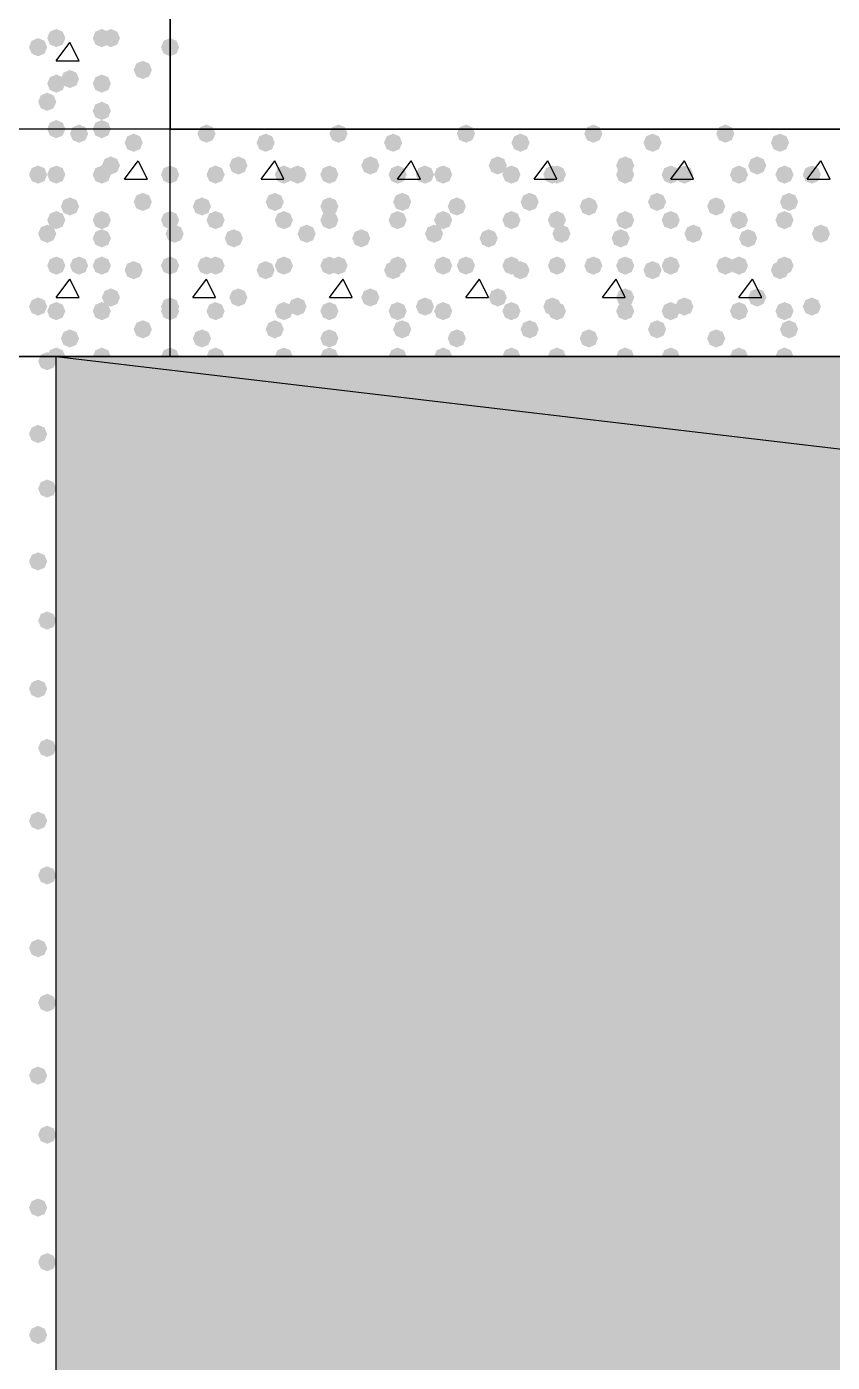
# Model space of a CAD drawing. Header units: millimetres. Extents: x 0 to 420, y 0 to 297.
# Drawn here: x 39.43 to 46.93, y 117.56 to 129.98 of the extents above; entities that cross this region are included whole.
import ezdxf

# ---------------------------------------------------------------- set-up
doc = ezdxf.new("R2010")
doc.units = ezdxf.units.MM
doc.layers.get('0').update_dxf_attribs({"linetype": 'CONTINUOUS'})

msp = doc.modelspace()

# ---------------------------------------------------------------- hatches: boundary and pattern name
at = {"true_color": 0x000008}
for points in [[(39.624, 129.794), (39.599129, 129.734204), (39.539333, 129.709333), (39.479538, 129.734204), (39.454667, 129.794), (39.479537, 129.853796), (39.539333, 129.878667), (39.599129, 129.853796)], [(39.793333, 129.878667), (39.768463, 129.818871), (39.708667, 129.794), (39.648871, 129.818871), (39.624, 129.878667), (39.648871, 129.938462), (39.708667, 129.963333), (39.768462, 129.938463)], [(40.216667, 129.878667), (40.191796, 129.818871), (40.132, 129.794), (40.072204, 129.818871), (40.047333, 129.878667), (40.072204, 129.938462), (40.132, 129.963333), (40.191796, 129.938463)], [(40.301333, 129.878667), (40.276463, 129.818871), (40.216667, 129.794), (40.156871, 129.818871), (40.132, 129.878667), (40.156871, 129.938462), (40.216667, 129.963333), (40.276462, 129.938463)], [(40.851667, 129.794), (40.826796, 129.734204), (40.767, 129.709333), (40.707204, 129.734204), (40.682333, 129.794), (40.707204, 129.853796), (40.767, 129.878667), (40.826796, 129.853796)], [(40.597667, 129.582333), (40.572796, 129.522538), (40.513, 129.497667), (40.453204, 129.522538), (40.428333, 129.582333), (40.453204, 129.642129), (40.513, 129.667), (40.572796, 129.642129)], [(39.793333, 129.455333), (39.768463, 129.395537), (39.708667, 129.370667), (39.648871, 129.395537), (39.624, 129.455333), (39.648871, 129.515129), (39.708667, 129.54), (39.768462, 129.515129)], [(39.920333, 129.497667), (39.895463, 129.437871), (39.835667, 129.413), (39.775871, 129.437871), (39.751, 129.497667), (39.775871, 129.557462), (39.835667, 129.582333), (39.895462, 129.557463)], [(40.216667, 129.455333), (40.191796, 129.395537), (40.132, 129.370667), (40.072204, 129.395537), (40.047333, 129.455333), (40.072204, 129.515129), (40.132, 129.54), (40.191796, 129.515129)], [(39.708667, 129.286), (39.683796, 129.226204), (39.624, 129.201333), (39.564204, 129.226204), (39.539333, 129.286), (39.564204, 129.345796), (39.624, 129.370667), (39.683796, 129.345796)], [(40.216667, 129.201333), (40.191796, 129.141537), (40.132, 129.116667), (40.072204, 129.141537), (40.047333, 129.201333), (40.072204, 129.261129), (40.132, 129.286), (40.191796, 129.261129)], [(39.793333, 129.032), (39.768463, 128.972204), (39.708667, 128.947333), (39.648871, 128.972204), (39.624, 129.032), (39.648871, 129.091796), (39.708667, 129.116667), (39.768462, 129.091796)], [(40.216667, 129.032), (40.191796, 128.972204), (40.132, 128.947333), (40.072204, 128.972204), (40.047333, 129.032), (40.072204, 129.091796), (40.132, 129.116667), (40.191796, 129.091796)], [(41.190333, 128.989667), (41.165463, 128.929871), (41.105667, 128.905), (41.045871, 128.929871), (41.021, 128.989667), (41.045871, 129.049462), (41.105667, 129.074333), (41.165462, 129.049463)], [(41.740667, 128.905), (41.715796, 128.845204), (41.656, 128.820333), (41.596204, 128.845204), (41.571333, 128.905), (41.596204, 128.964796), (41.656, 128.989667), (41.715796, 128.964796)], [(42.418, 128.989667), (42.393129, 128.929871), (42.333333, 128.905), (42.273537, 128.929871), (42.248667, 128.989667), (42.273537, 129.049462), (42.333333, 129.074333), (42.393129, 129.049463)], [(42.926, 128.905), (42.901129, 128.845204), (42.841333, 128.820333), (42.781537, 128.845204), (42.756667, 128.905), (42.781537, 128.964796), (42.841333, 128.989667), (42.901129, 128.964796)], [(43.603333, 128.989667), (43.578463, 128.929871), (43.518667, 128.905), (43.458871, 128.929871), (43.434, 128.989667), (43.458871, 129.049462), (43.518667, 129.074333), (43.578462, 129.049463)], [(44.111333, 128.905), (44.086462, 128.845204), (44.026667, 128.820333), (43.966871, 128.845204), (43.942, 128.905), (43.966871, 128.964796), (44.026667, 128.989667), (44.086462, 128.964796)], [(44.788667, 128.989667), (44.763796, 128.929871), (44.704, 128.905), (44.644204, 128.929871), (44.619333, 128.989667), (44.644204, 129.049462), (44.704, 129.074333), (44.763796, 129.049463)], [(45.339, 128.905), (45.314129, 128.845204), (45.254333, 128.820333), (45.194538, 128.845204), (45.169667, 128.905), (45.194537, 128.964796), (45.254333, 128.989667), (45.314129, 128.964796)], [(46.016333, 128.989667), (45.991462, 128.929871), (45.931667, 128.905), (45.871871, 128.929871), (45.847, 128.989667), (45.871871, 129.049462), (45.931667, 129.074333), (45.991462, 129.049463)], [(46.524333, 128.905), (46.499462, 128.845204), (46.439667, 128.820333), (46.379871, 128.845204), (46.355, 128.905), (46.379871, 128.964796), (46.439667, 128.989667), (46.499462, 128.964796)], [(41.486667, 128.693333), (41.461796, 128.633537), (41.402, 128.608667), (41.342204, 128.633537), (41.317333, 128.693333), (41.342204, 128.753129), (41.402, 128.778), (41.461796, 128.753129)], [(42.714333, 128.693333), (42.689462, 128.633537), (42.629667, 128.608667), (42.569871, 128.633537), (42.545, 128.693333), (42.569871, 128.753129), (42.629667, 128.778), (42.689462, 128.753129)], [(43.899667, 128.693333), (43.874796, 128.633537), (43.815, 128.608667), (43.755204, 128.633537), (43.730333, 128.693333), (43.755204, 128.753129), (43.815, 128.778), (43.874796, 128.753129)], [(45.085, 128.693333), (45.060129, 128.633537), (45.000333, 128.608667), (44.940538, 128.633537), (44.915667, 128.693333), (44.940537, 128.753129), (45.000333, 128.778), (45.060129, 128.753129)], [(46.312667, 128.693333), (46.287796, 128.633537), (46.228, 128.608667), (46.168204, 128.633537), (46.143333, 128.693333), (46.168204, 128.753129), (46.228, 128.778), (46.287796, 128.753129)], [(40.851667, 128.608667), (40.826796, 128.548871), (40.767, 128.524), (40.707204, 128.548871), (40.682333, 128.608667), (40.707204, 128.668462), (40.767, 128.693333), (40.826796, 128.668463)], [(41.275, 128.608667), (41.250129, 128.548871), (41.190333, 128.524), (41.130538, 128.548871), (41.105667, 128.608667), (41.130537, 128.668462), (41.190333, 128.693333), (41.250129, 128.668463)], [(41.91, 128.608667), (41.885129, 128.548871), (41.825333, 128.524), (41.765538, 128.548871), (41.740667, 128.608667), (41.765537, 128.668462), (41.825333, 128.693333), (41.885129, 128.668463)], [(42.037, 128.608667), (42.012129, 128.548871), (41.952333, 128.524), (41.892538, 128.548871), (41.867667, 128.608667), (41.892537, 128.668462), (41.952333, 128.693333), (42.012129, 128.668463)], [(42.333333, 128.608667), (42.308463, 128.548871), (42.248667, 128.524), (42.188871, 128.548871), (42.164, 128.608667), (42.188871, 128.668462), (42.248667, 128.693333), (42.308462, 128.668463)], [(42.968333, 128.608667), (42.943463, 128.548871), (42.883667, 128.524), (42.823871, 128.548871), (42.799, 128.608667), (42.823871, 128.668462), (42.883667, 128.693333), (42.943462, 128.668463)], [(43.222333, 128.608667), (43.197463, 128.548871), (43.137667, 128.524), (43.077871, 128.548871), (43.053, 128.608667), (43.077871, 128.668462), (43.137667, 128.693333), (43.197462, 128.668463)], [(43.391667, 128.608667), (43.366796, 128.548871), (43.307, 128.524), (43.247204, 128.548871), (43.222333, 128.608667), (43.247204, 128.668462), (43.307, 128.693333), (43.366796, 128.668463)], [(44.026667, 128.608667), (44.001796, 128.548871), (43.942, 128.524), (43.882204, 128.548871), (43.857333, 128.608667), (43.882204, 128.668462), (43.942, 128.693333), (44.001796, 128.668463)], [(44.407667, 128.608667), (44.382796, 128.548871), (44.323, 128.524), (44.263204, 128.548871), (44.238333, 128.608667), (44.263204, 128.668462), (44.323, 128.693333), (44.382796, 128.668463)], [(44.45, 128.608667), (44.425129, 128.548871), (44.365333, 128.524), (44.305538, 128.548871), (44.280667, 128.608667), (44.305537, 128.668462), (44.365333, 128.693333), (44.425129, 128.668463)], [(45.085, 128.608667), (45.060129, 128.548871), (45.000333, 128.524), (44.940538, 128.548871), (44.915667, 128.608667), (44.940537, 128.668462), (45.000333, 128.693333), (45.060129, 128.668463)], [(45.508333, 128.608667), (45.483463, 128.548871), (45.423667, 128.524), (45.363871, 128.548871), (45.339, 128.608667), (45.363871, 128.668462), (45.423667, 128.693333), (45.483462, 128.668463)], [(45.635333, 128.608667), (45.610463, 128.548871), (45.550667, 128.524), (45.490871, 128.548871), (45.466, 128.608667), (45.490871, 128.668462), (45.550667, 128.693333), (45.610462, 128.668463)], [(46.143333, 128.608667), (46.118463, 128.548871), (46.058667, 128.524), (45.998871, 128.548871), (45.974, 128.608667), (45.998871, 128.668462), (46.058667, 128.693333), (46.118462, 128.668463)], [(46.566667, 128.608667), (46.541796, 128.548871), (46.482, 128.524), (46.422204, 128.548871), (46.397333, 128.608667), (46.422204, 128.668462), (46.482, 128.693333), (46.541796, 128.668463)], [(46.820667, 128.608667), (46.795796, 128.548871), (46.736, 128.524), (46.676204, 128.548871), (46.651333, 128.608667), (46.676204, 128.668462), (46.736, 128.693333), (46.795796, 128.668463)], [(41.148, 128.312333), (41.123129, 128.252537), (41.063333, 128.227667), (41.003538, 128.252537), (40.978667, 128.312333), (41.003537, 128.372129), (41.063333, 128.397), (41.123129, 128.372129)], [(41.825333, 128.354667), (41.800463, 128.294871), (41.740667, 128.27), (41.680871, 128.294871), (41.656, 128.354667), (41.680871, 128.414462), (41.740667, 128.439333), (41.800462, 128.414463)], [(42.333333, 128.312333), (42.308463, 128.252537), (42.248667, 128.227667), (42.188871, 128.252537), (42.164, 128.312333), (42.188871, 128.372129), (42.248667, 128.397), (42.308462, 128.372129)], [(43.010667, 128.354667), (42.985796, 128.294871), (42.926, 128.27), (42.866204, 128.294871), (42.841333, 128.354667), (42.866204, 128.414462), (42.926, 128.439333), (42.985796, 128.414463)], [(43.518667, 128.312333), (43.493796, 128.252537), (43.434, 128.227667), (43.374204, 128.252537), (43.349333, 128.312333), (43.374204, 128.372129), (43.434, 128.397), (43.493796, 128.372129)], [(44.196, 128.354667), (44.171129, 128.294871), (44.111333, 128.27), (44.051537, 128.294871), (44.026667, 128.354667), (44.051537, 128.414462), (44.111333, 128.439333), (44.171129, 128.414463)], [(44.746333, 128.312333), (44.721462, 128.252537), (44.661667, 128.227667), (44.601871, 128.252537), (44.577, 128.312333), (44.601871, 128.372129), (44.661667, 128.397), (44.721462, 128.372129)], [(45.381333, 128.354667), (45.356462, 128.294871), (45.296667, 128.27), (45.236871, 128.294871), (45.212, 128.354667), (45.236871, 128.414462), (45.296667, 128.439333), (45.356462, 128.414463)], [(45.931667, 128.312333), (45.906796, 128.252537), (45.847, 128.227667), (45.787204, 128.252537), (45.762333, 128.312333), (45.787204, 128.372129), (45.847, 128.397), (45.906796, 128.372129)], [(46.609, 128.354667), (46.584129, 128.294871), (46.524333, 128.27), (46.464538, 128.294871), (46.439667, 128.354667), (46.464537, 128.414462), (46.524333, 128.439333), (46.584129, 128.414463)], [(40.851667, 128.185333), (40.826796, 128.125538), (40.767, 128.100667), (40.707204, 128.125538), (40.682333, 128.185333), (40.707204, 128.245129), (40.767, 128.27), (40.826796, 128.245129)], [(41.275, 128.185333), (41.250129, 128.125538), (41.190333, 128.100667), (41.130538, 128.125538), (41.105667, 128.185333), (41.130537, 128.245129), (41.190333, 128.27), (41.250129, 128.245129)], [(41.91, 128.185333), (41.885129, 128.125538), (41.825333, 128.100667), (41.765538, 128.125538), (41.740667, 128.185333), (41.765537, 128.245129), (41.825333, 128.27), (41.885129, 128.245129)], [(42.333333, 128.185333), (42.308463, 128.125538), (42.248667, 128.100667), (42.188871, 128.125538), (42.164, 128.185333), (42.188871, 128.245129), (42.248667, 128.27), (42.308462, 128.245129)], [(42.968333, 128.185333), (42.943463, 128.125538), (42.883667, 128.100667), (42.823871, 128.125538), (42.799, 128.185333), (42.823871, 128.245129), (42.883667, 128.27), (42.943462, 128.245129)], [(43.391667, 128.185333), (43.366796, 128.125538), (43.307, 128.100667), (43.247204, 128.125538), (43.222333, 128.185333), (43.247204, 128.245129), (43.307, 128.27), (43.366796, 128.245129)], [(44.026667, 128.185333), (44.001796, 128.125538), (43.942, 128.100667), (43.882204, 128.125538), (43.857333, 128.185333), (43.882204, 128.245129), (43.942, 128.27), (44.001796, 128.245129)], [(44.45, 128.185333), (44.425129, 128.125538), (44.365333, 128.100667), (44.305538, 128.125538), (44.280667, 128.185333), (44.305537, 128.245129), (44.365333, 128.27), (44.425129, 128.245129)], [(45.085, 128.185333), (45.060129, 128.125538), (45.000333, 128.100667), (44.940538, 128.125538), (44.915667, 128.185333), (44.940537, 128.245129), (45.000333, 128.27), (45.060129, 128.245129)], [(45.508333, 128.185333), (45.483463, 128.125538), (45.423667, 128.100667), (45.363871, 128.125538), (45.339, 128.185333), (45.363871, 128.245129), (45.423667, 128.27), (45.483462, 128.245129)], [(46.143333, 128.185333), (46.118463, 128.125538), (46.058667, 128.100667), (45.998871, 128.125538), (45.974, 128.185333), (45.998871, 128.245129), (46.058667, 128.27), (46.118462, 128.245129)], [(46.566667, 128.185333), (46.541796, 128.125538), (46.482, 128.100667), (46.422204, 128.125538), (46.397333, 128.185333), (46.422204, 128.245129), (46.482, 128.27), (46.541796, 128.245129)], [(40.894, 128.058333), (40.869129, 127.998538), (40.809333, 127.973667), (40.749538, 127.998538), (40.724667, 128.058333), (40.749537, 128.118129), (40.809333, 128.143), (40.869129, 128.118129)], [(41.444333, 128.016), (41.419462, 127.956204), (41.359667, 127.931333), (41.299871, 127.956204), (41.275, 128.016), (41.299871, 128.075796), (41.359667, 128.100667), (41.419462, 128.075796)], [(42.121667, 128.058333), (42.096796, 127.998538), (42.037, 127.973667), (41.977204, 127.998538), (41.952333, 128.058333), (41.977204, 128.118129), (42.037, 128.143), (42.096796, 128.118129)], [(42.629667, 128.016), (42.604796, 127.956204), (42.545, 127.931333), (42.485204, 127.956204), (42.460333, 128.016), (42.485204, 128.075796), (42.545, 128.100667), (42.604796, 128.075796)], [(43.307, 128.058333), (43.282129, 127.998538), (43.222333, 127.973667), (43.162538, 127.998538), (43.137667, 128.058333), (43.162537, 128.118129), (43.222333, 128.143), (43.282129, 128.118129)], [(43.815, 128.016), (43.790129, 127.956204), (43.730333, 127.931333), (43.670538, 127.956204), (43.645667, 128.016), (43.670537, 128.075796), (43.730333, 128.100667), (43.790129, 128.075796)], [(44.492333, 128.058333), (44.467463, 127.998538), (44.407667, 127.973667), (44.347871, 127.998538), (44.323, 128.058333), (44.347871, 128.118129), (44.407667, 128.143), (44.467462, 128.118129)], [(45.042667, 128.016), (45.017796, 127.956204), (44.958, 127.931333), (44.898204, 127.956204), (44.873333, 128.016), (44.898204, 128.075796), (44.958, 128.100667), (45.017796, 128.075796)], [(45.72, 128.058333), (45.695129, 127.998538), (45.635333, 127.973667), (45.575538, 127.998538), (45.550667, 128.058333), (45.575537, 128.118129), (45.635333, 128.143), (45.695129, 128.118129)], [(46.228, 128.016), (46.203129, 127.956204), (46.143333, 127.931333), (46.083537, 127.956204), (46.058667, 128.016), (46.083537, 128.075796), (46.143333, 128.100667), (46.203129, 128.075796)], [(46.905333, 128.058333), (46.880463, 127.998538), (46.820667, 127.973667), (46.760871, 127.998538), (46.736, 128.058333), (46.760871, 128.118129), (46.820667, 128.143), (46.880462, 128.118129)], [(40.851667, 127.762), (40.826796, 127.702204), (40.767, 127.677333), (40.707204, 127.702204), (40.682333, 127.762), (40.707204, 127.821796), (40.767, 127.846667), (40.826796, 127.821796)], [(41.190333, 127.762), (41.165463, 127.702204), (41.105667, 127.677333), (41.045871, 127.702204), (41.021, 127.762), (41.045871, 127.821796), (41.105667, 127.846667), (41.165462, 127.821796)], [(41.275, 127.762), (41.250129, 127.702204), (41.190333, 127.677333), (41.130538, 127.702204), (41.105667, 127.762), (41.130537, 127.821796), (41.190333, 127.846667), (41.250129, 127.821796)], [(41.740667, 127.719667), (41.715796, 127.659871), (41.656, 127.635), (41.596204, 127.659871), (41.571333, 127.719667), (41.596204, 127.779462), (41.656, 127.804333), (41.715796, 127.779463)], [(41.91, 127.762), (41.885129, 127.702204), (41.825333, 127.677333), (41.765538, 127.702204), (41.740667, 127.762), (41.765537, 127.821796), (41.825333, 127.846667), (41.885129, 127.821796)], [(42.333333, 127.762), (42.308463, 127.702204), (42.248667, 127.677333), (42.188871, 127.702204), (42.164, 127.762), (42.188871, 127.821796), (42.248667, 127.846667), (42.308462, 127.821796)], [(42.418, 127.762), (42.393129, 127.702204), (42.333333, 127.677333), (42.273537, 127.702204), (42.248667, 127.762), (42.273537, 127.821796), (42.333333, 127.846667), (42.393129, 127.821796)], [(42.926, 127.719667), (42.901129, 127.659871), (42.841333, 127.635), (42.781537, 127.659871), (42.756667, 127.719667), (42.781537, 127.779462), (42.841333, 127.804333), (42.901129, 127.779463)], [(42.968333, 127.762), (42.943463, 127.702204), (42.883667, 127.677333), (42.823871, 127.702204), (42.799, 127.762), (42.823871, 127.821796), (42.883667, 127.846667), (42.943462, 127.821796)], [(43.391667, 127.762), (43.366796, 127.702204), (43.307, 127.677333), (43.247204, 127.702204), (43.222333, 127.762), (43.247204, 127.821796), (43.307, 127.846667), (43.366796, 127.821796)], [(43.603333, 127.762), (43.578463, 127.702204), (43.518667, 127.677333), (43.458871, 127.702204), (43.434, 127.762), (43.458871, 127.821796), (43.518667, 127.846667), (43.578462, 127.821796)], [(44.026667, 127.762), (44.001796, 127.702204), (43.942, 127.677333), (43.882204, 127.702204), (43.857333, 127.762), (43.882204, 127.821796), (43.942, 127.846667), (44.001796, 127.821796)], [(44.111333, 127.719667), (44.086462, 127.659871), (44.026667, 127.635), (43.966871, 127.659871), (43.942, 127.719667), (43.966871, 127.779462), (44.026667, 127.804333), (44.086462, 127.779463)], [(44.45, 127.762), (44.425129, 127.702204), (44.365333, 127.677333), (44.305538, 127.702204), (44.280667, 127.762), (44.305537, 127.821796), (44.365333, 127.846667), (44.425129, 127.821796)], [(44.788667, 127.762), (44.763796, 127.702204), (44.704, 127.677333), (44.644204, 127.702204), (44.619333, 127.762), (44.644204, 127.821796), (44.704, 127.846667), (44.763796, 127.821796)], [(45.085, 127.762), (45.060129, 127.702204), (45.000333, 127.677333), (44.940538, 127.702204), (44.915667, 127.762), (44.940537, 127.821796), (45.000333, 127.846667), (45.060129, 127.821796)], [(45.339, 127.719667), (45.314129, 127.659871), (45.254333, 127.635), (45.194538, 127.659871), (45.169667, 127.719667), (45.194537, 127.779462), (45.254333, 127.804333), (45.314129, 127.779463)], [(45.508333, 127.762), (45.483463, 127.702204), (45.423667, 127.677333), (45.363871, 127.702204), (45.339, 127.762), (45.363871, 127.821796), (45.423667, 127.846667), (45.483462, 127.821796)], [(46.016333, 127.762), (45.991462, 127.702204), (45.931667, 127.677333), (45.871871, 127.702204), (45.847, 127.762), (45.871871, 127.821796), (45.931667, 127.846667), (45.991462, 127.821796)], [(46.143333, 127.762), (46.118463, 127.702204), (46.058667, 127.677333), (45.998871, 127.702204), (45.974, 127.762), (45.998871, 127.821796), (46.058667, 127.846667), (46.118462, 127.821796)], [(46.524333, 127.719667), (46.499462, 127.659871), (46.439667, 127.635), (46.379871, 127.659871), (46.355, 127.719667), (46.379871, 127.779462), (46.439667, 127.804333), (46.499462, 127.779463)], [(46.566667, 127.762), (46.541796, 127.702204), (46.482, 127.677333), (46.422204, 127.702204), (46.397333, 127.762), (46.422204, 127.821796), (46.482, 127.846667), (46.541796, 127.821796)], [(41.486667, 127.465667), (41.461796, 127.405871), (41.402, 127.381), (41.342204, 127.405871), (41.317333, 127.465667), (41.342204, 127.525462), (41.402, 127.550333), (41.461796, 127.525463)], [(42.714333, 127.465667), (42.689462, 127.405871), (42.629667, 127.381), (42.569871, 127.405871), (42.545, 127.465667), (42.569871, 127.525462), (42.629667, 127.550333), (42.689462, 127.525463)], [(43.899667, 127.465667), (43.874796, 127.405871), (43.815, 127.381), (43.755204, 127.405871), (43.730333, 127.465667), (43.755204, 127.525462), (43.815, 127.550333), (43.874796, 127.525463)], [(45.085, 127.465667), (45.060129, 127.405871), (45.000333, 127.381), (44.940538, 127.405871), (44.915667, 127.465667), (44.940537, 127.525462), (45.000333, 127.550333), (45.060129, 127.525463)], [(46.312667, 127.465667), (46.287796, 127.405871), (46.228, 127.381), (46.168204, 127.405871), (46.143333, 127.465667), (46.168204, 127.525462), (46.228, 127.550333), (46.287796, 127.525463)], [(40.851667, 127.338667), (40.826796, 127.278871), (40.767, 127.254), (40.707204, 127.278871), (40.682333, 127.338667), (40.707204, 127.398462), (40.767, 127.423333), (40.826796, 127.398463)], [(41.275, 127.338667), (41.250129, 127.278871), (41.190333, 127.254), (41.130538, 127.278871), (41.105667, 127.338667), (41.130537, 127.398462), (41.190333, 127.423333), (41.250129, 127.398463)], [(41.91, 127.338667), (41.885129, 127.278871), (41.825333, 127.254), (41.765538, 127.278871), (41.740667, 127.338667), (41.765537, 127.398462), (41.825333, 127.423333), (41.885129, 127.398463)], [(42.037, 127.381), (42.012129, 127.321204), (41.952333, 127.296333), (41.892538, 127.321204), (41.867667, 127.381), (41.892537, 127.440796), (41.952333, 127.465667), (42.012129, 127.440796)], [(42.333333, 127.338667), (42.308463, 127.278871), (42.248667, 127.254), (42.188871, 127.278871), (42.164, 127.338667), (42.188871, 127.398462), (42.248667, 127.423333), (42.308462, 127.398463)], [(42.968333, 127.338667), (42.943463, 127.278871), (42.883667, 127.254), (42.823871, 127.278871), (42.799, 127.338667), (42.823871, 127.398462), (42.883667, 127.423333), (42.943462, 127.398463)], [(43.222333, 127.381), (43.197463, 127.321204), (43.137667, 127.296333), (43.077871, 127.321204), (43.053, 127.381), (43.077871, 127.440796), (43.137667, 127.465667), (43.197462, 127.440796)], [(43.391667, 127.338667), (43.366796, 127.278871), (43.307, 127.254), (43.247204, 127.278871), (43.222333, 127.338667), (43.247204, 127.398462), (43.307, 127.423333), (43.366796, 127.398463)], [(44.026667, 127.338667), (44.001796, 127.278871), (43.942, 127.254), (43.882204, 127.278871), (43.857333, 127.338667), (43.882204, 127.398462), (43.942, 127.423333), (44.001796, 127.398463)], [(44.407667, 127.381), (44.382796, 127.321204), (44.323, 127.296333), (44.263204, 127.321204), (44.238333, 127.381), (44.263204, 127.440796), (44.323, 127.465667), (44.382796, 127.440796)], [(44.45, 127.338667), (44.425129, 127.278871), (44.365333, 127.254), (44.305538, 127.278871), (44.280667, 127.338667), (44.305537, 127.398462), (44.365333, 127.423333), (44.425129, 127.398463)], [(45.085, 127.338667), (45.060129, 127.278871), (45.000333, 127.254), (44.940538, 127.278871), (44.915667, 127.338667), (44.940537, 127.398462), (45.000333, 127.423333), (45.060129, 127.398463)], [(45.508333, 127.338667), (45.483463, 127.278871), (45.423667, 127.254), (45.363871, 127.278871), (45.339, 127.338667), (45.363871, 127.398462), (45.423667, 127.423333), (45.483462, 127.398463)], [(45.635333, 127.381), (45.610463, 127.321204), (45.550667, 127.296333), (45.490871, 127.321204), (45.466, 127.381), (45.490871, 127.440796), (45.550667, 127.465667), (45.610462, 127.440796)], [(46.143333, 127.338667), (46.118463, 127.278871), (46.058667, 127.254), (45.998871, 127.278871), (45.974, 127.338667), (45.998871, 127.398462), (46.058667, 127.423333), (46.118462, 127.398463)], [(46.566667, 127.338667), (46.541796, 127.278871), (46.482, 127.254), (46.422204, 127.278871), (46.397333, 127.338667), (46.422204, 127.398462), (46.482, 127.423333), (46.541796, 127.398463)], [(46.820667, 127.381), (46.795796, 127.321204), (46.736, 127.296333), (46.676204, 127.321204), (46.651333, 127.381), (46.676204, 127.440796), (46.736, 127.465667), (46.795796, 127.440796)], [(41.825333, 127.169333), (41.800463, 127.109537), (41.740667, 127.084667), (41.680871, 127.109537), (41.656, 127.169333), (41.680871, 127.229129), (41.740667, 127.254), (41.800462, 127.229129)], [(43.010667, 127.169333), (42.985796, 127.109537), (42.926, 127.084667), (42.866204, 127.109537), (42.841333, 127.169333), (42.866204, 127.229129), (42.926, 127.254), (42.985796, 127.229129)], [(44.196, 127.169333), (44.171129, 127.109537), (44.111333, 127.084667), (44.051537, 127.109537), (44.026667, 127.169333), (44.051537, 127.229129), (44.111333, 127.254), (44.171129, 127.229129)], [(45.381333, 127.169333), (45.356462, 127.109537), (45.296667, 127.084667), (45.236871, 127.109537), (45.212, 127.169333), (45.236871, 127.229129), (45.296667, 127.254), (45.356462, 127.229129)], [(46.609, 127.169333), (46.584129, 127.109537), (46.524333, 127.084667), (46.464538, 127.109537), (46.439667, 127.169333), (46.464537, 127.229129), (46.524333, 127.254), (46.584129, 127.229129)], [(41.148, 127.084667), (41.123129, 127.024871), (41.063333, 127), (41.003538, 127.024871), (40.978667, 127.084667), (41.003537, 127.144462), (41.063333, 127.169333), (41.123129, 127.144463)], [(42.333333, 127.084667), (42.308463, 127.024871), (42.248667, 127), (42.188871, 127.024871), (42.164, 127.084667), (42.188871, 127.144462), (42.248667, 127.169333), (42.308462, 127.144463)], [(43.518667, 127.084667), (43.493796, 127.024871), (43.434, 127), (43.374204, 127.024871), (43.349333, 127.084667), (43.374204, 127.144462), (43.434, 127.169333), (43.493796, 127.144463)], [(44.746333, 127.084667), (44.721462, 127.024871), (44.661667, 127), (44.601871, 127.024871), (44.577, 127.084667), (44.601871, 127.144462), (44.661667, 127.169333), (44.721462, 127.144463)], [(45.931667, 127.084667), (45.906796, 127.024871), (45.847, 127), (45.787204, 127.024871), (45.762333, 127.084667), (45.787204, 127.144462), (45.847, 127.169333), (45.906796, 127.144463)], [(40.851667, 126.915333), (40.826796, 126.855538), (40.767, 126.830667), (40.707204, 126.855538), (40.682333, 126.915333), (40.707204, 126.975129), (40.767, 127), (40.826796, 126.975129)], [(41.275, 126.915333), (41.250129, 126.855538), (41.190333, 126.830667), (41.130538, 126.855538), (41.105667, 126.915333), (41.130537, 126.975129), (41.190333, 127), (41.250129, 126.975129)], [(41.91, 126.915333), (41.885129, 126.855538), (41.825333, 126.830667), (41.765538, 126.855538), (41.740667, 126.915333), (41.765537, 126.975129), (41.825333, 127), (41.885129, 126.975129)], [(42.333333, 126.915333), (42.308463, 126.855538), (42.248667, 126.830667), (42.188871, 126.855538), (42.164, 126.915333), (42.188871, 126.975129), (42.248667, 127), (42.308462, 126.975129)], [(42.968333, 126.915333), (42.943463, 126.855538), (42.883667, 126.830667), (42.823871, 126.855538), (42.799, 126.915333), (42.823871, 126.975129), (42.883667, 127), (42.943462, 126.975129)], [(43.391667, 126.915333), (43.366796, 126.855538), (43.307, 126.830667), (43.247204, 126.855538), (43.222333, 126.915333), (43.247204, 126.975129), (43.307, 127), (43.366796, 126.975129)], [(44.026667, 126.915333), (44.001796, 126.855538), (43.942, 126.830667), (43.882204, 126.855538), (43.857333, 126.915333), (43.882204, 126.975129), (43.942, 127), (44.001796, 126.975129)], [(44.45, 126.915333), (44.425129, 126.855538), (44.365333, 126.830667), (44.305538, 126.855538), (44.280667, 126.915333), (44.305537, 126.975129), (44.365333, 127), (44.425129, 126.975129)], [(45.085, 126.915333), (45.060129, 126.855538), (45.000333, 126.830667), (44.940538, 126.855538), (44.915667, 126.915333), (44.940537, 126.975129), (45.000333, 127), (45.060129, 126.975129)], [(45.508333, 126.915333), (45.483463, 126.855538), (45.423667, 126.830667), (45.363871, 126.855538), (45.339, 126.915333), (45.363871, 126.975129), (45.423667, 127), (45.483462, 126.975129)], [(46.143333, 126.915333), (46.118463, 126.855538), (46.058667, 126.830667), (45.998871, 126.855538), (45.974, 126.915333), (45.998871, 126.975129), (46.058667, 127), (46.118462, 126.975129)], [(46.566667, 126.915333), (46.541796, 126.855538), (46.482, 126.830667), (46.422204, 126.855538), (46.397333, 126.915333), (46.422204, 126.975129), (46.482, 127), (46.541796, 126.975129)], [(39.708667, 126.873), (39.683796, 126.813204), (39.624, 126.788333), (39.564204, 126.813204), (39.539333, 126.873), (39.564204, 126.932796), (39.624, 126.957667), (39.683796, 126.932796)], [(39.624, 126.195667), (39.599129, 126.135871), (39.539333, 126.111), (39.479538, 126.135871), (39.454667, 126.195667), (39.479537, 126.255462), (39.539333, 126.280333), (39.599129, 126.255463)], [(39.708667, 125.687667), (39.683796, 125.627871), (39.624, 125.603), (39.564204, 125.627871), (39.539333, 125.687667), (39.564204, 125.747462), (39.624, 125.772333), (39.683796, 125.747463)], [(39.624, 125.010333), (39.599129, 124.950538), (39.539333, 124.925667), (39.479538, 124.950538), (39.454667, 125.010333), (39.479537, 125.070129), (39.539333, 125.095), (39.599129, 125.070129)], [(39.708667, 124.46), (39.683796, 124.400204), (39.624, 124.375333), (39.564204, 124.400204), (39.539333, 124.46), (39.564204, 124.519796), (39.624, 124.544667), (39.683796, 124.519796)], [(39.624, 123.825), (39.599129, 123.765204), (39.539333, 123.740333), (39.479538, 123.765204), (39.454667, 123.825), (39.479537, 123.884796), (39.539333, 123.909667), (39.599129, 123.884796)], [(39.708667, 123.274667), (39.683796, 123.214871), (39.624, 123.19), (39.564204, 123.214871), (39.539333, 123.274667), (39.564204, 123.334462), (39.624, 123.359333), (39.683796, 123.334463)], [(39.624, 122.597333), (39.599129, 122.537537), (39.539333, 122.512667), (39.479538, 122.537537), (39.454667, 122.597333), (39.479537, 122.657129), (39.539333, 122.682), (39.599129, 122.657129)], [(39.708667, 122.089333), (39.683796, 122.029537), (39.624, 122.004667), (39.564204, 122.029537), (39.539333, 122.089333), (39.564204, 122.149129), (39.624, 122.174), (39.683796, 122.149129)], [(39.624, 121.412), (39.599129, 121.352204), (39.539333, 121.327333), (39.479538, 121.352204), (39.454667, 121.412), (39.479537, 121.471796), (39.539333, 121.496667), (39.599129, 121.471796)], [(39.708667, 120.904), (39.683796, 120.844204), (39.624, 120.819333), (39.564204, 120.844204), (39.539333, 120.904), (39.564204, 120.963796), (39.624, 120.988667), (39.683796, 120.963796)], [(39.624, 120.226667), (39.599129, 120.166871), (39.539333, 120.142), (39.479538, 120.166871), (39.454667, 120.226667), (39.479537, 120.286462), (39.539333, 120.311333), (39.599129, 120.286463)], [(39.708667, 119.676333), (39.683796, 119.616537), (39.624, 119.591667), (39.564204, 119.616537), (39.539333, 119.676333), (39.564204, 119.736129), (39.624, 119.761), (39.683796, 119.736129)], [(39.624, 118.999), (39.599129, 118.939204), (39.539333, 118.914333), (39.479538, 118.939204), (39.454667, 118.999), (39.479537, 119.058796), (39.539333, 119.083667), (39.599129, 119.058796)], [(39.708667, 118.491), (39.683796, 118.431204), (39.624, 118.406333), (39.564204, 118.431204), (39.539333, 118.491), (39.564204, 118.550796), (39.624, 118.575667), (39.683796, 118.550796)], [(39.624, 117.813667), (39.599129, 117.753871), (39.539333, 117.729), (39.479538, 117.753871), (39.454667, 117.813667), (39.479537, 117.873462), (39.539333, 117.898333), (39.599129, 117.873463)]]:
    msp.add_hatch(color=0, dxfattribs=at).paths.add_polyline_path(points, flags=0)
at = {"true_color": 0x000007}
for points in [[(40.005, 128.989667), (39.980129, 128.929871), (39.920333, 128.905), (39.860538, 128.929871), (39.835667, 128.989667), (39.860537, 129.049462), (39.920333, 129.074333), (39.980129, 129.049463)], [(40.513, 128.905), (40.488129, 128.845204), (40.428333, 128.820333), (40.368537, 128.845204), (40.343667, 128.905), (40.368537, 128.964796), (40.428333, 128.989667), (40.488129, 128.964796)], [(40.301333, 128.693333), (40.276463, 128.633537), (40.216667, 128.608667), (40.156871, 128.633537), (40.132, 128.693333), (40.156871, 128.753129), (40.216667, 128.778), (40.276462, 128.753129)], [(39.624, 128.608667), (39.599129, 128.548871), (39.539333, 128.524), (39.479538, 128.548871), (39.454667, 128.608667), (39.479537, 128.668462), (39.539333, 128.693333), (39.599129, 128.668463)], [(39.793333, 128.608667), (39.768463, 128.548871), (39.708667, 128.524), (39.648871, 128.548871), (39.624, 128.608667), (39.648871, 128.668462), (39.708667, 128.693333), (39.768462, 128.668463)], [(40.216667, 128.608667), (40.191796, 128.548871), (40.132, 128.524), (40.072204, 128.548871), (40.047333, 128.608667), (40.072204, 128.668462), (40.132, 128.693333), (40.191796, 128.668463)], [(40.851667, 128.608667), (40.826796, 128.548871), (40.767, 128.524), (40.707204, 128.548871), (40.682333, 128.608667), (40.707204, 128.668462), (40.767, 128.693333), (40.826796, 128.668463)], [(39.920333, 128.312333), (39.895463, 128.252537), (39.835667, 128.227667), (39.775871, 128.252537), (39.751, 128.312333), (39.775871, 128.372129), (39.835667, 128.397), (39.895462, 128.372129)], [(40.597667, 128.354667), (40.572796, 128.294871), (40.513, 128.27), (40.453204, 128.294871), (40.428333, 128.354667), (40.453204, 128.414462), (40.513, 128.439333), (40.572796, 128.414463)], [(39.793333, 128.185333), (39.768463, 128.125538), (39.708667, 128.100667), (39.648871, 128.125538), (39.624, 128.185333), (39.648871, 128.245129), (39.708667, 128.27), (39.768462, 128.245129)], [(40.216667, 128.185333), (40.191796, 128.125538), (40.132, 128.100667), (40.072204, 128.125538), (40.047333, 128.185333), (40.072204, 128.245129), (40.132, 128.27), (40.191796, 128.245129)], [(39.708667, 128.058333), (39.683796, 127.998538), (39.624, 127.973667), (39.564204, 127.998538), (39.539333, 128.058333), (39.564204, 128.118129), (39.624, 128.143), (39.683796, 128.118129)], [(40.216667, 128.016), (40.191796, 127.956204), (40.132, 127.931333), (40.072204, 127.956204), (40.047333, 128.016), (40.072204, 128.075796), (40.132, 128.100667), (40.191796, 128.075796)], [(39.793333, 127.762), (39.768463, 127.702204), (39.708667, 127.677333), (39.648871, 127.702204), (39.624, 127.762), (39.648871, 127.821796), (39.708667, 127.846667), (39.768462, 127.821796)], [(40.005, 127.762), (39.980129, 127.702204), (39.920333, 127.677333), (39.860538, 127.702204), (39.835667, 127.762), (39.860537, 127.821796), (39.920333, 127.846667), (39.980129, 127.821796)], [(40.216667, 127.762), (40.191796, 127.702204), (40.132, 127.677333), (40.072204, 127.702204), (40.047333, 127.762), (40.072204, 127.821796), (40.132, 127.846667), (40.191796, 127.821796)], [(40.513, 127.719667), (40.488129, 127.659871), (40.428333, 127.635), (40.368537, 127.659871), (40.343667, 127.719667), (40.368537, 127.779462), (40.428333, 127.804333), (40.488129, 127.779463)], [(40.301333, 127.465667), (40.276463, 127.405871), (40.216667, 127.381), (40.156871, 127.405871), (40.132, 127.465667), (40.156871, 127.525462), (40.216667, 127.550333), (40.276462, 127.525463)], [(39.624, 127.381), (39.599129, 127.321204), (39.539333, 127.296333), (39.479538, 127.321204), (39.454667, 127.381), (39.479537, 127.440796), (39.539333, 127.465667), (39.599129, 127.440796)], [(39.793333, 127.338667), (39.768463, 127.278871), (39.708667, 127.254), (39.648871, 127.278871), (39.624, 127.338667), (39.648871, 127.398462), (39.708667, 127.423333), (39.768462, 127.398463)], [(40.216667, 127.338667), (40.191796, 127.278871), (40.132, 127.254), (40.072204, 127.278871), (40.047333, 127.338667), (40.072204, 127.398462), (40.132, 127.423333), (40.191796, 127.398463)], [(40.851667, 127.381), (40.826796, 127.321204), (40.767, 127.296333), (40.707204, 127.321204), (40.682333, 127.381), (40.707204, 127.440796), (40.767, 127.465667), (40.826796, 127.440796)], [(40.597667, 127.169333), (40.572796, 127.109537), (40.513, 127.084667), (40.453204, 127.109537), (40.428333, 127.169333), (40.453204, 127.229129), (40.513, 127.254), (40.572796, 127.229129)], [(39.920333, 127.084667), (39.895463, 127.024871), (39.835667, 127), (39.775871, 127.024871), (39.751, 127.084667), (39.775871, 127.144462), (39.835667, 127.169333), (39.895462, 127.144463)], [(39.793333, 126.915333), (39.768463, 126.855538), (39.708667, 126.830667), (39.648871, 126.855538), (39.624, 126.915333), (39.648871, 126.975129), (39.708667, 127), (39.768462, 126.975129)], [(40.216667, 126.915333), (40.191796, 126.855538), (40.132, 126.830667), (40.072204, 126.855538), (40.047333, 126.915333), (40.072204, 126.975129), (40.132, 127), (40.191796, 126.975129)]]:
    msp.add_hatch(color=0, dxfattribs=at).paths.add_polyline_path(points, flags=0)
at = {"true_color": 0x000008}
h = msp.add_hatch(color=0, dxfattribs=at)
h.paths.add_polyline_path([(201.125667, 126.915333), (39.708667, 126.915333), (201.125667, 107.865333)], flags=0)
h.paths.add_polyline_path([(39.708667, 126.915333), (201.125667, 107.865333), (39.708667, 107.865333)], flags=0)

# ---------------------------------------------------------------- linework, layer by layer
at = {"color": 0, "true_color": 0x000007}
for points in [[(38.650333, 126.915333), (38.650333, 150.241), (386.884333, 150.241), (386.884333, 126.915333), (224.409, 126.915333), (224.409, 105.748667), (201.125667, 105.748667), (201.125667, 126.915333)], [(38.650333, 126.915333), (38.650333, 150.241), (386.884333, 150.241), (386.884333, 126.915333), (224.409, 126.915333), (224.409, 105.748667), (201.125667, 105.748667), (201.125667, 126.915333)], [(38.650333, 129.032), (38.650333, 126.915333), (40.767, 126.915333), (40.767, 129.032)]]:
    msp.add_lwpolyline(points, close=True, dxfattribs=at)
for points in [[(40.767, 129.032), (40.767, 148.124333)], [(52.789667, 129.032), (40.767, 129.032)], [(40.343667, 128.566333), (40.470667, 128.735667), (40.555333, 128.566333)], [(40.343667, 128.566333), (40.555333, 128.566333)], [(39.708667, 127.465667), (39.835667, 127.635)], [(39.920333, 127.465667), (39.835667, 127.635)], [(39.708667, 127.465667), (39.920333, 127.465667)], [(39.708667, 107.865333), (39.708667, 126.915333)], [(40.767, 126.915333), (52.789667, 126.915333)]]:
    msp.add_lwpolyline(points, dxfattribs=at)
at = {"color": 0, "true_color": 0x0000fd}
msp.add_lwpolyline([(222.292333, 129.032), (384.767667, 129.032), (384.767667, 148.124333), (40.767, 148.124333), (40.767, 129.032), (203.242333, 129.032), (203.242333, 107.865333), (222.292333, 107.865333)], close=True, dxfattribs=at)
at = {"color": 0, "true_color": 0x000008}
for points in [[(39.708667, 129.667), (39.835667, 129.836333)], [(39.920333, 129.667), (39.835667, 129.836333)], [(39.708667, 129.667), (39.920333, 129.667)], [(41.613667, 128.566333), (41.740667, 128.735667)], [(41.825333, 128.566333), (41.740667, 128.735667)], [(42.883667, 128.566333), (43.010667, 128.735667)], [(43.095333, 128.566333), (43.010667, 128.735667)], [(44.153667, 128.566333), (44.280667, 128.735667)], [(44.365333, 128.566333), (44.280667, 128.735667)], [(45.423667, 128.566333), (45.550667, 128.735667)], [(45.635333, 128.566333), (45.550667, 128.735667)], [(46.693667, 128.566333), (46.820667, 128.735667)], [(46.905333, 128.566333), (46.820667, 128.735667)], [(41.613667, 128.566333), (41.825333, 128.566333)], [(42.883667, 128.566333), (43.095333, 128.566333)], [(44.153667, 128.566333), (44.365333, 128.566333)], [(45.423667, 128.566333), (45.635333, 128.566333)], [(46.693667, 128.566333), (46.905333, 128.566333)], [(40.978667, 127.465667), (41.105667, 127.635)], [(41.190333, 127.465667), (41.105667, 127.635)], [(42.248667, 127.465667), (42.375667, 127.635)], [(42.460333, 127.465667), (42.375667, 127.635)], [(43.518667, 127.465667), (43.645667, 127.635)], [(43.730333, 127.465667), (43.645667, 127.635)], [(44.788667, 127.465667), (44.915667, 127.635)], [(45.000333, 127.465667), (44.915667, 127.635)], [(46.058667, 127.465667), (46.185667, 127.635)], [(46.270333, 127.465667), (46.185667, 127.635)], [(40.978667, 127.465667), (41.190333, 127.465667)], [(42.248667, 127.465667), (42.460333, 127.465667)], [(43.518667, 127.465667), (43.730333, 127.465667)], [(44.788667, 127.465667), (45.000333, 127.465667)], [(46.058667, 127.465667), (46.270333, 127.465667)]]:
    msp.add_lwpolyline(points, dxfattribs=at)
for points in [[(201.125667, 126.915333), (39.708667, 126.915333), (201.125667, 107.865333)], [(39.708667, 126.915333), (201.125667, 107.865333), (39.708667, 107.865333)]]:
    msp.add_lwpolyline(points, close=True, dxfattribs=at)

doc.saveas('drawing.dxf')
